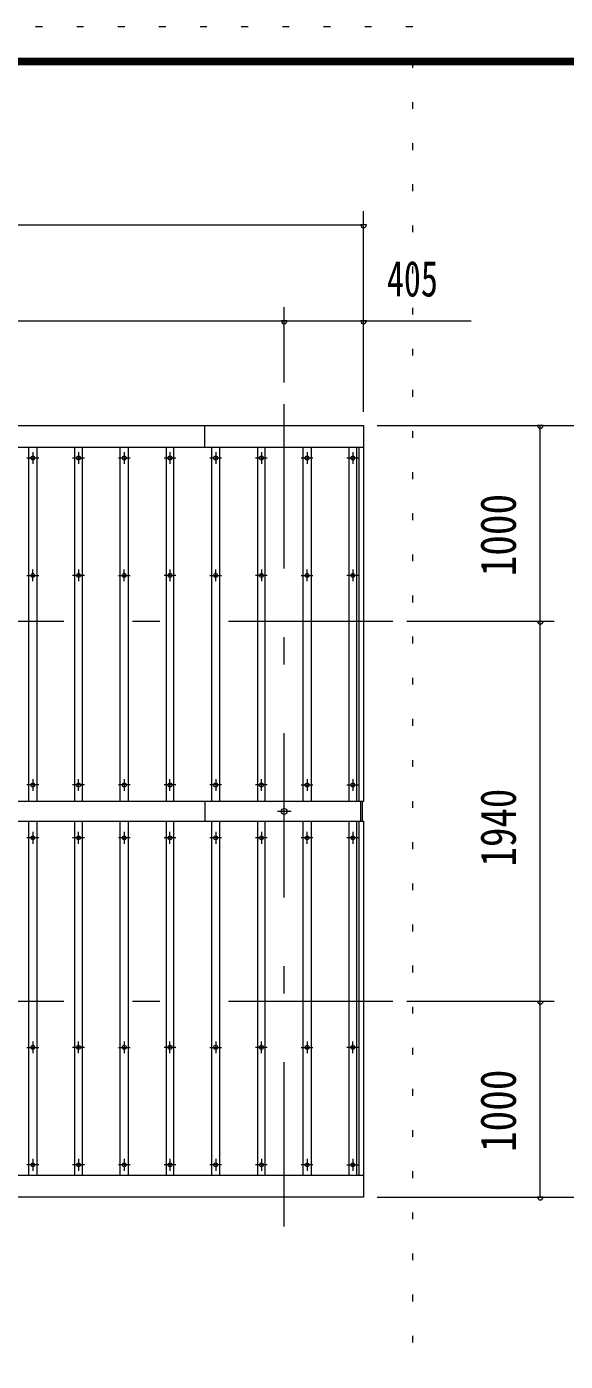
# Model space of a CAD drawing. Units: millimetres, scale not verified. Extents: x -30064 to 30064, y -14150 to 14150.
# Drawn here: x -406 to 2343, y 7334 to 14150 of the extents above; entities that cross this region are included whole.
import ezdxf
from ezdxf.enums import TextEntityAlignment as Align

# ---------------------------------------------------------------- set-up
doc = ezdxf.new("R2010")
doc.units = ezdxf.units.MM
doc.header["$LTSCALE"] = 70
doc.linetypes.add('USER3', pattern=[24, 12, -5, 2, -5])
doc.linetypes.add('USER4', pattern=[3, 0.5, -2.5])
for name, color, linetype, lineweight in [('0-2_1-0BOLD', 7, 'Continuous', 18), ('0-3_1-2CENTER', 3, 'USER3', 18), ('0-4_1-4THIN', 4, 'Continuous', 18), ('0-5_1-5DIM', 3, 'Continuous', 18), ('0-C_F-F', 5, 'Continuous', 18), ('0-D_F-E_J_ADD', 5, 'USER4', 18)]:
    doc.layers.add(name, color=color, linetype=linetype, lineweight=lineweight)
doc.styles.add('ＭＳ ゴシック', font='')
doc.styles.get('ＭＳ ゴシック').set_extended_font_data('MS Gothic')

msp = doc.modelspace()

# ---------------------------------------------------------------- linework, layer by layer
at = {"layer": '0-2_1-0BOLD'}
for p, q in [((503.07, 12002.54), (503.07, 12112.54)), ((-6846.93, 12002.54), (1313.07, 12002.54)), ((1288.07, 12002.54), (1288.07, 10193.06)), ((503.07, 10193.06), (503.07, 10092.03)), ((1298.07, 10193.06), (1298.07, 10092.03)), ((1308.07, 10092.03), (1308.07, 10193.06)), ((1288.07, 10092.03), (1288.07, 8282.54)), ((1313.07, 8282.54), (-6846.93, 8282.54))]:
    msp.add_line(p, q, dxfattribs=at)
for points in [[(-6846.93, 10193.06), (-6846.93, 12112.54), (1313.07, 12112.54), (1313.07, 10193.06)], [(1313.07, 8172.54), (-6846.93, 8172.54), (-6846.93, 10092.03), (1313.07, 10092.03)]]:
    msp.add_lwpolyline(points, close=True, dxfattribs=at)
for centre, radius in [((-375.26, 11947.54), 10), ((-141.93, 11947.54), 10), ((91.41, 11947.54), 10), ((324.74, 11947.54), 10), ((558.07, 11947.54), 10), ((791.41, 11947.54), 10), ((1024.74, 11947.54), 10), ((1258.07, 11947.54), 10), ((-375.26, 11347.54), 10), ((-141.93, 11347.54), 10), ((91.41, 11347.54), 10), ((324.74, 11347.54), 10), ((558.07, 11347.54), 10), ((791.41, 11347.54), 10), ((1024.74, 11347.54), 10), ((1258.07, 11347.54), 10), ((-375.26, 10277.54), 10), ((-141.93, 10277.54), 10), ((91.41, 10277.54), 10), ((324.74, 10277.54), 10), ((558.07, 10277.54), 10), ((791.41, 10277.54), 10), ((1024.74, 10277.54), 10), ((1258.07, 10277.54), 10), ((908.07, 10142.54), 15), ((-375.26, 10007.54), 10), ((-141.93, 10007.54), 10), ((91.41, 10007.54), 10), ((324.74, 10007.54), 10), ((558.07, 10007.54), 10), ((791.41, 10007.54), 10), ((1024.74, 10007.54), 10), ((1258.07, 10007.54), 10), ((-375.26, 8937.55), 10), ((-141.93, 8937.55), 10), ((91.41, 8937.55), 10), ((324.74, 8937.55), 10), ((558.07, 8937.55), 10), ((791.41, 8937.55), 10), ((1024.74, 8937.55), 10), ((1258.07, 8937.55), 10), ((-375.26, 8337.55), 10), ((-141.93, 8337.55), 10), ((91.41, 8337.55), 10), ((324.74, 8337.55), 10), ((558.07, 8337.55), 10), ((791.41, 8337.55), 10), ((1024.74, 8337.55), 10), ((1258.07, 8337.55), 10)]:
    msp.add_circle(centre, radius, dxfattribs=at)
at = {"layer": '0-3_1-2CENTER'}
for p, q in [((908.07, 8022.54), (908.07, 12262.55)), ((-405.26, 11947.54), (-345.26, 11947.54)), ((-375.26, 11977.54), (-375.26, 11917.54)), ((-171.93, 11947.54), (-111.93, 11947.54)), ((-141.93, 11977.54), (-141.93, 11917.54)), ((61.41, 11947.54), (121.41, 11947.54)), ((91.41, 11977.54), (91.41, 11917.54)), ((294.74, 11947.54), (354.74, 11947.54)), ((324.74, 11977.54), (324.74, 11917.54)), ((528.07, 11947.54), (588.07, 11947.54)), ((558.07, 11977.54), (558.07, 11917.54)), ((761.41, 11947.54), (821.41, 11947.54)), ((791.41, 11977.54), (791.41, 11917.54)), ((994.74, 11947.54), (1054.74, 11947.54)), ((1024.74, 11977.54), (1024.74, 11917.54)), ((1228.07, 11947.54), (1288.07, 11947.54)), ((1258.07, 11977.54), (1258.07, 11917.54)), ((-405.26, 11347.54), (-345.26, 11347.54)), ((-375.26, 11317.54), (-375.26, 11377.54)), ((-111.93, 11347.54), (-171.93, 11347.54)), ((-141.93, 11377.54), (-141.93, 11317.54)), ((61.41, 11347.54), (121.41, 11347.54)), ((91.41, 11317.54), (91.41, 11377.54)), ((354.74, 11347.54), (294.74, 11347.54)), ((324.74, 11377.54), (324.74, 11317.54)), ((528.07, 11347.54), (588.07, 11347.54)), ((558.07, 11317.54), (558.07, 11377.54)), ((821.41, 11347.54), (761.41, 11347.54)), ((791.41, 11377.54), (791.41, 11317.54)), ((994.74, 11347.54), (1054.74, 11347.54)), ((1024.74, 11317.54), (1024.74, 11377.54)), ((1288.07, 11347.54), (1228.07, 11347.54)), ((1258.07, 11377.54), (1258.07, 11317.54)), ((1463.07, 11112.54), (-6996.93, 11112.54)), ((-375.26, 10307.54), (-375.26, 10247.54)), ((-141.93, 10247.54), (-141.93, 10307.54)), ((91.41, 10307.54), (91.41, 10247.54)), ((324.74, 10247.54), (324.74, 10307.54)), ((558.07, 10307.54), (558.07, 10247.54)), ((791.41, 10247.54), (791.41, 10307.54)), ((1024.74, 10307.54), (1024.74, 10247.54)), ((1258.07, 10307.54), (1258.07, 10247.54)), ((-345.26, 10277.54), (-405.26, 10277.54)), ((-111.93, 10277.54), (-171.93, 10277.54)), ((121.41, 10277.54), (61.41, 10277.54)), ((354.74, 10277.54), (294.74, 10277.54)), ((588.07, 10277.54), (528.07, 10277.54)), ((821.41, 10277.54), (761.41, 10277.54)), ((994.74, 10277.54), (1054.74, 10277.54)), ((1228.07, 10277.54), (1288.07, 10277.54)), ((943.07, 10142.54), (873.07, 10142.54)), ((-375.26, 10037.55), (-375.26, 9977.55)), ((-141.93, 9977.55), (-141.93, 10037.55)), ((91.41, 10037.55), (91.41, 9977.55)), ((324.74, 9977.55), (324.74, 10037.55)), ((558.07, 10037.55), (558.07, 9977.55)), ((791.41, 10037.55), (791.41, 9977.55)), ((1024.74, 9977.55), (1024.74, 10037.55)), ((1258.07, 10037.55), (1258.07, 9977.55)), ((-345.26, 10007.54), (-405.26, 10007.54)), ((-111.93, 10007.54), (-171.93, 10007.54)), ((121.41, 10007.54), (61.41, 10007.54)), ((354.74, 10007.54), (294.74, 10007.54)), ((588.07, 10007.54), (528.07, 10007.54)), ((821.41, 10007.54), (761.41, 10007.54)), ((1054.74, 10007.54), (994.74, 10007.54)), ((1288.07, 10007.54), (1228.07, 10007.54)), ((1463.07, 9172.54), (-6996.93, 9172.54)), ((-405.26, 8937.55), (-345.26, 8937.55)), ((-375.26, 8967.55), (-375.26, 8907.54)), ((-111.93, 8937.55), (-171.93, 8937.55)), ((-141.93, 8907.54), (-141.93, 8967.55)), ((61.41, 8937.55), (121.41, 8937.55)), ((91.41, 8967.55), (91.41, 8907.54)), ((354.74, 8937.55), (294.74, 8937.55)), ((324.74, 8907.54), (324.74, 8967.55)), ((528.07, 8937.55), (588.07, 8937.55)), ((558.07, 8967.55), (558.07, 8907.54)), ((821.41, 8937.55), (761.41, 8937.55)), ((791.41, 8907.54), (791.41, 8967.55)), ((994.74, 8937.55), (1054.74, 8937.55)), ((1024.74, 8967.55), (1024.74, 8907.54)), ((1288.07, 8937.55), (1228.07, 8937.55)), ((1258.07, 8907.54), (1258.07, 8967.55)), ((-345.26, 8337.55), (-405.26, 8337.55)), ((-375.26, 8367.55), (-375.26, 8307.55)), ((-111.93, 8337.55), (-171.93, 8337.55)), ((-141.93, 8367.55), (-141.93, 8307.55)), ((121.41, 8337.55), (61.41, 8337.55)), ((91.41, 8367.55), (91.41, 8307.55)), ((354.74, 8337.55), (294.74, 8337.55)), ((324.74, 8367.55), (324.74, 8307.55)), ((588.07, 8337.55), (528.07, 8337.55)), ((558.07, 8367.55), (558.07, 8307.55)), ((821.41, 8337.55), (761.41, 8337.55)), ((791.41, 8367.55), (791.41, 8307.55)), ((1054.74, 8337.55), (994.74, 8337.55)), ((1024.74, 8367.55), (1024.74, 8307.55)), ((1228.07, 8337.55), (1288.07, 8337.55)), ((1258.07, 8367.55), (1258.07, 8307.55))]:
    msp.add_line(p, q, dxfattribs=at)
at = {"layer": '0-4_1-4THIN'}
for p, q in [((-395.27, 10193.05), (-395.27, 12002.54)), ((-355.26, 12002.54), (-355.26, 10193.05)), ((-161.93, 12002.54), (-161.93, 10193.05)), ((-121.93, 10193.05), (-121.93, 12002.54)), ((71.4, 10193.05), (71.4, 12002.54)), ((111.4, 12002.54), (111.4, 10193.05)), ((304.73, 12002.54), (304.73, 10193.05)), ((344.74, 10193.05), (344.74, 12002.54)), ((538.07, 10193.05), (538.07, 12002.54)), ((578.07, 12002.54), (578.07, 10193.05)), ((771.4, 12002.54), (771.4, 10193.05)), ((811.4, 10193.05), (811.4, 12002.54)), ((1004.73, 10193.05), (1004.73, 12002.54)), ((1044.74, 12002.54), (1044.74, 10193.05)), ((1238.07, 12002.54), (1238.07, 10193.05)), ((1278.07, 10193.05), (1278.07, 12002.54)), ((-395.27, 8282.55), (-395.27, 10092.04)), ((-355.26, 10092.04), (-355.26, 8282.55)), ((-161.93, 10092.04), (-161.93, 8282.55)), ((-121.93, 8282.55), (-121.93, 10092.04)), ((71.4, 8282.55), (71.4, 10092.04)), ((111.4, 10092.04), (111.4, 8282.55)), ((304.73, 10092.04), (304.73, 8282.55)), ((344.74, 8282.55), (344.74, 10092.04)), ((538.07, 8282.55), (538.07, 10092.04)), ((578.07, 10092.04), (578.07, 8282.55)), ((771.4, 10092.04), (771.4, 8282.55)), ((811.4, 8282.55), (811.4, 10092.04)), ((1004.73, 8282.55), (1004.73, 10092.04)), ((1044.74, 10092.04), (1044.74, 8282.55)), ((1238.07, 10092.04), (1238.07, 8282.55)), ((1278.07, 8282.55), (1278.07, 10092.04))]:
    msp.add_line(p, q, dxfattribs=at)
at = {"layer": '0-5_1-5DIM'}
for p, q in [((1313.07, 12182.54), (1313.07, 13207.54)), ((-6846.93, 13137.54), (1313.07, 13137.54)), ((1327.07, 13137.54), (1299.07, 13137.54)), ((908.07, 12332.55), (908.07, 12717.54)), ((-1891.93, 12647.54), (908.07, 12647.54)), ((922.07, 12647.54), (894.07, 12647.54)), ((908.07, 12647.54), (1313.07, 12647.54)), ((1327.07, 12647.54), (1299.07, 12647.54)), ((1313.07, 12647.55), (1862.57, 12647.55)), ((1383.07, 12112.54), (2775.07, 12112.54)), ((2229.08, 12112.54), (2201.08, 12112.54)), ((2215.08, 11112.54), (2215.08, 12112.54)), ((2285.08, 11112.54), (1533.07, 11112.54)), ((2229.08, 11112.54), (2201.08, 11112.54)), ((2215.08, 9172.54), (2215.08, 11112.54)), ((2285.08, 9172.54), (1533.07, 9172.54)), ((2229.08, 9172.54), (2201.08, 9172.54)), ((2215.08, 8172.54), (2215.08, 9172.54)), ((1383.07, 8172.54), (2775.07, 8172.54)), ((2229.08, 8172.54), (2201.08, 8172.54))]:
    msp.add_line(p, q, dxfattribs=at)
for centre in [(1313.07, 13137.54), (908.07, 12647.54), (1313.07, 12647.54), (2215.08, 12112.54), (2215.08, 11112.54), (2215.08, 9172.54), (2215.08, 8172.54)]:
    msp.add_arc(centre, 14, 180, 0, dxfattribs=at)
at = {"layer": '0-C_F-F'}
for points in [[(30063.62, -14150), (-10116.38, -14150), (-10116.38, 13990), (30063.62, 13990)], [(30060.12, -14146.5), (-10112.88, -14146.5), (-10112.88, 13986.5), (30060.12, 13986.5)], [(30056.62, -14143), (30056.62, 13983), (-10109.38, 13983), (-10109.38, -14143)], [(30053.12, -14139.5), (30053.12, 13979.5), (-10105.88, 13979.5), (-10105.88, -14139.5)], [(30049.62, -14136), (30049.62, 13976), (-10102.38, 13976), (-10102.38, -14136)], [(30046.12, -14132.5), (-10098.88, -14132.5), (-10098.88, 13972.5), (30046.12, 13972.5)], [(30042.62, -14129), (30042.62, 13969), (-10095.38, 13969), (-10095.38, -14129)], [(30039.12, -14125.5), (30039.12, 13965.5), (-10091.88, 13965.5), (-10091.88, -14125.5)], [(30035.62, -14122), (30035.62, 13962), (-10088.38, 13962), (-10088.38, -14122)], [(30032.12, -14118.5), (30032.12, 13958.5), (-10084.88, 13958.5), (-10084.88, -14118.5)], [(30028.62, -14115), (30028.62, 13955), (-10081.38, 13955), (-10081.38, -14115)]]:
    msp.add_lwpolyline(points, close=True, dxfattribs=at)
at = {"layer": '0-D_F-E_J_ADD'}
msp.add_lwpolyline([(1563.62, 5750), (1563.62, 14150), (-10316.38, 14150), (-10316.38, 5750)], close=True, dxfattribs=at)

# ---------------------------------------------------------------- texts
at = {"layer": '0-5_1-5DIM', "color": 7, "style": 'ＭＳ ゴシック', "width": 0.7}
msp.add_text('405', height=182.3, dxfattribs=at).set_placement((1431.89, 12717.55), align=Align.BOTTOM_LEFT)
at = {"layer": '0-5_1-5DIM', "color": 7, "style": 'ＭＳ ゴシック'}
for s, width, p in [('1000', 0.85, (2145.08, 11342.62)), ('1940', 0.8, (2145.08, 9861.49)), ('1000', 0.85, (2145.08, 8402.62))]:
    msp.add_text(s, height=182.3, rotation=90, dxfattribs=dict(at, width=width)).set_placement(p, align=Align.BOTTOM_LEFT)

doc.saveas('drawing.dxf')
